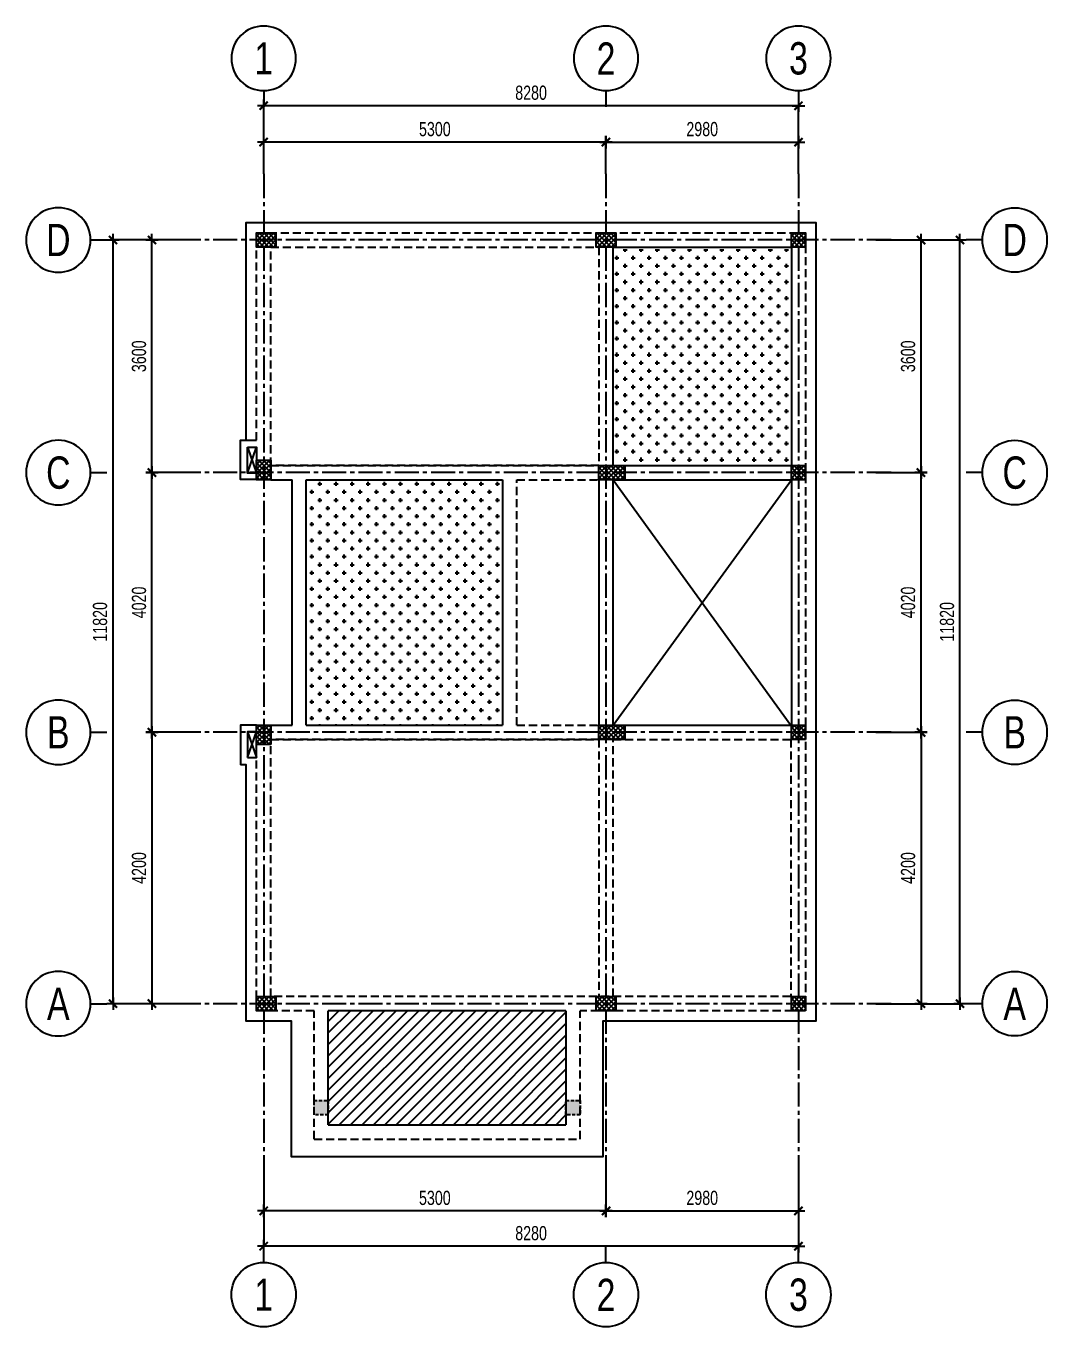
# Model space of a CAD drawing. Header units: millimetres. Extents: x 33748 to 451939, y -263262 to 62681.
# Drawn here: x 33748 to 49557, y 16689 to 36824 of the extents above; entities that cross this region are included whole.
import ezdxf
from ezdxf.enums import TextEntityAlignment as Align

# ---------------------------------------------------------------- set-up
doc = ezdxf.new("R2010")
doc.units = ezdxf.units.MM
doc.header["$PDMODE"] = 98
doc.linetypes.add('CENTER2', pattern=[1.125, 0.75, -0.125, 0.125, -0.125])
doc.linetypes.add('HIDDEN', pattern=[0.375, 0.25, -0.125])
doc.layers.get('Defpoints').update_dxf_attribs({"color": 202, "lineweight": 13})
for name, color, linetype in [('01.AXIS', 160, 'CENTER2'), ('02.DIM', 8, 'Continuous'), ('03.BORDER', 3, 'Continuous'), ('04.HIDDEN', 8, 'HIDDEN'), ('09.COLUMN', 4, 'Continuous'), ('10.HATCH', 9, 'Continuous')]:
    doc.layers.add(name, color=color, linetype=linetype)
doc.styles.add('BIGTEXT', font='arial.ttf', dxfattribs={"width": 0.8})
doc.styles.add('SMTEXT', font='3t-unicode.shx', dxfattribs={"width": 0.75})
doc.dimstyles.new('X1', dxfattribs={"dimtxt": 220, "dimasz": 0.8, "dimexe": 0, "dimexo": 0, "dimgap": 90, "dimtad": 1, "dimdec": 0, "dimzin": 13, "dimdsep": 46, "dimtxsty": 'SMTEXT', "dimblk1": 'CHEO', "dimblk2": 'CHEO', "dimsah": 1, "dimcen": 0, "dimclrd": 256, "dimclre": 256, "dimclrt": 2, "dimadec": 0, "dimazin": 0, "dimtfac": 1, "dimtdec": 0, "dimtix": 1, "dimtmove": 2, "dimatfit": 3, "dimldrblk": 'CHEO', "dimfxl": 1, "dimtolj": 1, "dimtzin": 13, "dimarcsym": 0})

# ---------------------------------------------------------------- blocks, each defined once
blk = doc.blocks.new('CHEO')
at = {"layer": '02.DIM'}
for points in [[(-121, 0), (121, 0)], [(0, 121), (0, -121)]]:
    blk.add_lwpolyline(points, dxfattribs=at)
at = {"layer": '02.DIM', "const_width": 40}
blk.add_lwpolyline([(80, 80), (-80, -81)], dxfattribs=at)
blk = doc.blocks.new('*D1644')
at = {"layer": '02.DIM', "lineweight": -2, "transparency": 16777216}
for p, q in [((9377, -7850), (10078, -7850)), ((10078, -7851), (10078, -12049)), ((9377, -12050), (10078, -12050))]:
    blk.add_line(p, q, dxfattribs=at)
at = {"layer": 'Defpoints', "color": 0, "transparency": 16777216}
for p in [(9377, -7850), (9377, -12050), (10078, -12050)]:
    blk.add_point(p, dxfattribs=at)
at = {"layer": '02.DIM', "lineweight": -2, "transparency": 16777216, "xscale": 0.8, "yscale": 0.8, "zscale": 0.8}
for p, rotation in [((10078, -7850), 90), ((10078, -12050), 270)]:
    blk.add_blockref('CHEO', p, dxfattribs=dict(at, rotation=rotation))
at = {"layer": '02.DIM', "color": 2, "transparency": 16777216, "insert": (9878, -9950), "char_height": 220, "attachment_point": 5, "rotation": 90, "style": 'SMTEXT'}
blk.add_mtext('\\A1;4200', dxfattribs=at)
blk = doc.blocks.new('*D1645')
at = {"layer": '02.DIM', "lineweight": -2, "transparency": 16777216}
for p, q in [((9377, -3830), (10078, -3830)), ((10078, -7849), (10078, -3831)), ((9377, -7850), (10078, -7850))]:
    blk.add_line(p, q, dxfattribs=at)
at = {"layer": 'Defpoints', "color": 0, "transparency": 16777216}
for p in [(9377, -3830), (10078, -3830), (9377, -7850)]:
    blk.add_point(p, dxfattribs=at)
at = {"layer": '02.DIM', "lineweight": -2, "transparency": 16777216, "xscale": 0.8, "yscale": 0.8, "zscale": 0.8}
for p, rotation in [((10078, -3830), 90), ((10078, -7850), 270)]:
    blk.add_blockref('CHEO', p, dxfattribs=dict(at, rotation=rotation))
at = {"layer": '02.DIM', "color": 2, "transparency": 16777216, "insert": (9878, -5840), "char_height": 220, "attachment_point": 5, "rotation": 90, "style": 'SMTEXT'}
blk.add_mtext('\\A1;4020', dxfattribs=at)
blk = doc.blocks.new('*D1646')
at = {"layer": '02.DIM', "lineweight": -2, "transparency": 16777216}
for p, q in [((9377, -230), (10078, -230)), ((10078, -3829), (10078, -231)), ((9377, -3830), (10078, -3830))]:
    blk.add_line(p, q, dxfattribs=at)
at = {"layer": 'Defpoints', "color": 0, "transparency": 16777216}
for p in [(9377, -230), (10078, -230), (9377, -3830)]:
    blk.add_point(p, dxfattribs=at)
at = {"layer": '02.DIM', "lineweight": -2, "transparency": 16777216, "xscale": 0.8, "yscale": 0.8, "zscale": 0.8}
for p, rotation in [((10078, -230), 90), ((10078, -3830), 270)]:
    blk.add_blockref('CHEO', p, dxfattribs=dict(at, rotation=rotation))
at = {"layer": '02.DIM', "color": 2, "transparency": 16777216, "insert": (9878, -2030), "char_height": 220, "attachment_point": 5, "rotation": 90, "style": 'SMTEXT'}
blk.add_mtext('\\A1;3600', dxfattribs=at)
blk = doc.blocks.new('*D1647')
at = {"layer": '02.DIM', "lineweight": -2, "transparency": 16777216}
for p, q in [((-100, -14766), (-100, -15257)), ((5200, -14766), (5200, -15257)), ((5199, -15257), (-99, -15257))]:
    blk.add_line(p, q, dxfattribs=at)
at = {"layer": 'Defpoints', "color": 0, "transparency": 16777216}
for p in [(-100, -14766), (5200, -14766), (-100, -15257)]:
    blk.add_point(p, dxfattribs=at)
at = {"layer": '02.DIM', "lineweight": -2, "transparency": 16777216, "xscale": 0.8, "yscale": 0.8, "zscale": 0.8, "rotation": 180}
blk.add_blockref('CHEO', (-100, -15257), dxfattribs=at)
at = {"layer": '02.DIM', "lineweight": -2, "transparency": 16777216, "xscale": 0.8, "yscale": 0.8, "zscale": 0.8}
blk.add_blockref('CHEO', (5200, -15257), dxfattribs=at)
at = {"layer": '02.DIM', "color": 2, "transparency": 16777216, "insert": (2550, -15057), "char_height": 220, "attachment_point": 5, "style": 'SMTEXT'}
blk.add_mtext('\\A1;5300', dxfattribs=at)
blk = doc.blocks.new('*D1648')
at = {"layer": '02.DIM', "lineweight": -2, "transparency": 16777216}
for p, q in [((9377, -230), (10681, -230)), ((10681, -12049), (10681, -231)), ((9377, -12050), (10681, -12050))]:
    blk.add_line(p, q, dxfattribs=at)
at = {"layer": 'Defpoints', "color": 0, "transparency": 16777216}
for p in [(9377, -230), (10681, -230), (9377, -12050)]:
    blk.add_point(p, dxfattribs=at)
at = {"layer": '02.DIM', "lineweight": -2, "transparency": 16777216, "xscale": 0.8, "yscale": 0.8, "zscale": 0.8}
for p, rotation in [((10681, -230), 90), ((10681, -12050), 270)]:
    blk.add_blockref('CHEO', p, dxfattribs=dict(at, rotation=rotation))
at = {"layer": '02.DIM', "color": 2, "transparency": 16777216, "insert": (10481, -6140), "char_height": 220, "attachment_point": 5, "rotation": 90, "style": 'SMTEXT'}
blk.add_mtext('\\A1;11820', dxfattribs=at)
blk = doc.blocks.new('*D1649')
at = {"layer": '02.DIM', "lineweight": -2, "transparency": 16777216}
for p, q in [((-100, -14766), (-100, -15803)), ((8180, -14766), (8180, -15803)), ((8179, -15803), (-99, -15803))]:
    blk.add_line(p, q, dxfattribs=at)
at = {"layer": 'Defpoints', "color": 0, "transparency": 16777216}
for p in [(-100, -14766), (8180, -14766), (-100, -15803)]:
    blk.add_point(p, dxfattribs=at)
at = {"layer": '02.DIM', "lineweight": -2, "transparency": 16777216, "xscale": 0.8, "yscale": 0.8, "zscale": 0.8, "rotation": 180}
blk.add_blockref('CHEO', (-100, -15803), dxfattribs=at)
at = {"layer": '02.DIM', "lineweight": -2, "transparency": 16777216, "xscale": 0.8, "yscale": 0.8, "zscale": 0.8}
blk.add_blockref('CHEO', (8180, -15803), dxfattribs=at)
at = {"layer": '02.DIM', "color": 2, "transparency": 16777216, "insert": (4040, -15603), "char_height": 220, "attachment_point": 5, "style": 'SMTEXT'}
blk.add_mtext('\\A1;8280', dxfattribs=at)
blk = doc.blocks.new('_Axis name')
at = {"layer": '02.DIM'}
blk.add_line((0, 2.5), (0, 0), dxfattribs=at)
blk.add_circle((0, 7.5), 5, dxfattribs=at)
at = {"layer": '02.DIM', "style": 'BIGTEXT', "width": 0.75}
blk.add_attdef('.', text='', height=5, dxfattribs=at).set_placement((0, 7.5), align=Align.MIDDLE)
blk = doc.blocks.new('*D1650')
at = {"layer": '02.DIM', "lineweight": -2, "transparency": 16777216}
for p, q in [((-1129, -7850), (-1830, -7850)), ((-1830, -7851), (-1830, -12049)), ((-1129, -12050), (-1830, -12050))]:
    blk.add_line(p, q, dxfattribs=at)
at = {"layer": 'Defpoints', "color": 0, "transparency": 16777216}
for p in [(-1129, -7850), (-1830, -12050), (-1129, -12050)]:
    blk.add_point(p, dxfattribs=at)
at = {"layer": '02.DIM', "lineweight": -2, "transparency": 16777216, "xscale": 0.8, "yscale": 0.8, "zscale": 0.8}
for p, rotation in [((-1830, -7850), 90), ((-1830, -12050), 270)]:
    blk.add_blockref('CHEO', p, dxfattribs=dict(at, rotation=rotation))
at = {"layer": '02.DIM', "color": 2, "transparency": 16777216, "insert": (-2030, -9950), "char_height": 220, "attachment_point": 5, "rotation": 90, "style": 'SMTEXT'}
blk.add_mtext('\\A1;4200', dxfattribs=at)
blk = doc.blocks.new('*D1651')
at = {"layer": '02.DIM', "lineweight": -2, "transparency": 16777216}
for p, q in [((-1129, -3830), (-1830, -3830)), ((-1830, -7849), (-1830, -3831)), ((-1129, -7850), (-1830, -7850))]:
    blk.add_line(p, q, dxfattribs=at)
at = {"layer": 'Defpoints', "color": 0, "transparency": 16777216}
for p in [(-1830, -3830), (-1129, -3830), (-1129, -7850)]:
    blk.add_point(p, dxfattribs=at)
at = {"layer": '02.DIM', "lineweight": -2, "transparency": 16777216, "xscale": 0.8, "yscale": 0.8, "zscale": 0.8}
for p, rotation in [((-1830, -3830), 90), ((-1830, -7850), 270)]:
    blk.add_blockref('CHEO', p, dxfattribs=dict(at, rotation=rotation))
at = {"layer": '02.DIM', "color": 2, "transparency": 16777216, "insert": (-2030, -5840), "char_height": 220, "attachment_point": 5, "rotation": 90, "style": 'SMTEXT'}
blk.add_mtext('\\A1;4020', dxfattribs=at)
blk = doc.blocks.new('*D1652')
at = {"layer": '02.DIM', "lineweight": -2, "transparency": 16777216}
for p, q in [((-1129, -230), (-1830, -230)), ((-1830, -3829), (-1830, -231)), ((-1129, -3830), (-1830, -3830))]:
    blk.add_line(p, q, dxfattribs=at)
at = {"layer": 'Defpoints', "color": 0, "transparency": 16777216}
for p in [(-1830, -230), (-1129, -230), (-1129, -3830)]:
    blk.add_point(p, dxfattribs=at)
at = {"layer": '02.DIM', "lineweight": -2, "transparency": 16777216, "xscale": 0.8, "yscale": 0.8, "zscale": 0.8}
for p, rotation in [((-1830, -230), 90), ((-1830, -3830), 270)]:
    blk.add_blockref('CHEO', p, dxfattribs=dict(at, rotation=rotation))
at = {"layer": '02.DIM', "color": 2, "transparency": 16777216, "insert": (-2030, -2030), "char_height": 220, "attachment_point": 5, "rotation": 90, "style": 'SMTEXT'}
blk.add_mtext('\\A1;3600', dxfattribs=at)
blk = doc.blocks.new('*D1653')
at = {"layer": '02.DIM', "lineweight": -2, "transparency": 16777216}
for p, q in [((-1129, -230), (-2433, -230)), ((-2433, -12049), (-2433, -231)), ((-1129, -12050), (-2433, -12050))]:
    blk.add_line(p, q, dxfattribs=at)
at = {"layer": 'Defpoints', "color": 0, "transparency": 16777216}
for p in [(-2433, -230), (-1129, -230), (-1129, -12050)]:
    blk.add_point(p, dxfattribs=at)
at = {"layer": '02.DIM', "lineweight": -2, "transparency": 16777216, "xscale": 0.8, "yscale": 0.8, "zscale": 0.8}
for p, rotation in [((-2433, -230), 90), ((-2433, -12050), 270)]:
    blk.add_blockref('CHEO', p, dxfattribs=dict(at, rotation=rotation))
at = {"layer": '02.DIM', "color": 2, "transparency": 16777216, "insert": (-2633, -6140), "char_height": 220, "attachment_point": 5, "rotation": 90, "style": 'SMTEXT'}
blk.add_mtext('\\A1;11820', dxfattribs=at)
blk = doc.blocks.new('*D1654')
at = {"layer": '02.DIM', "lineweight": -2, "transparency": 16777216}
for p, q in [((-100, 794), (-100, 1285)), ((5199, 1285), (-99, 1285)), ((5200, 794), (5200, 1285))]:
    blk.add_line(p, q, dxfattribs=at)
at = {"layer": 'Defpoints', "color": 0, "transparency": 16777216}
for p in [(-100, 1285), (-100, 794), (5200, 794)]:
    blk.add_point(p, dxfattribs=at)
at = {"layer": '02.DIM', "lineweight": -2, "transparency": 16777216, "xscale": 0.8, "yscale": 0.8, "zscale": 0.8, "rotation": 180}
blk.add_blockref('CHEO', (-100, 1285), dxfattribs=at)
at = {"layer": '02.DIM', "lineweight": -2, "transparency": 16777216, "xscale": 0.8, "yscale": 0.8, "zscale": 0.8}
blk.add_blockref('CHEO', (5200, 1285), dxfattribs=at)
at = {"layer": '02.DIM', "color": 2, "transparency": 16777216, "insert": (2550, 1485), "char_height": 220, "attachment_point": 5, "style": 'SMTEXT'}
blk.add_mtext('\\A1;5300', dxfattribs=at)
blk = doc.blocks.new('*D1655')
at = {"layer": '02.DIM', "lineweight": -2, "transparency": 16777216}
for p, q in [((-100, 794), (-100, 1848)), ((8179, 1848), (-99, 1848)), ((8180, 794), (8180, 1848))]:
    blk.add_line(p, q, dxfattribs=at)
at = {"layer": 'Defpoints', "color": 0, "transparency": 16777216}
for p in [(-100, 1848), (-100, 794), (8180, 794)]:
    blk.add_point(p, dxfattribs=at)
at = {"layer": '02.DIM', "lineweight": -2, "transparency": 16777216, "xscale": 0.8, "yscale": 0.8, "zscale": 0.8, "rotation": 180}
blk.add_blockref('CHEO', (-100, 1848), dxfattribs=at)
at = {"layer": '02.DIM', "lineweight": -2, "transparency": 16777216, "xscale": 0.8, "yscale": 0.8, "zscale": 0.8}
blk.add_blockref('CHEO', (8180, 1848), dxfattribs=at)
at = {"layer": '02.DIM', "color": 2, "transparency": 16777216, "insert": (4040, 2048), "char_height": 220, "attachment_point": 5, "style": 'SMTEXT'}
blk.add_mtext('\\A1;8280', dxfattribs=at)
blk = doc.blocks.new('*D1656')
at = {"layer": '02.DIM', "lineweight": -2, "transparency": 16777216}
for p, q in [((5200, 794), (5200, 1285)), ((5201, 1285), (8179, 1285)), ((8180, 794), (8180, 1285))]:
    blk.add_line(p, q, dxfattribs=at)
at = {"layer": 'Defpoints', "color": 0, "transparency": 16777216}
for p in [(8180, 1285), (5200, 794), (8180, 794)]:
    blk.add_point(p, dxfattribs=at)
at = {"layer": '02.DIM', "lineweight": -2, "transparency": 16777216, "xscale": 0.8, "yscale": 0.8, "zscale": 0.8, "rotation": 180}
blk.add_blockref('CHEO', (5200, 1285), dxfattribs=at)
at = {"layer": '02.DIM', "lineweight": -2, "transparency": 16777216, "xscale": 0.8, "yscale": 0.8, "zscale": 0.8}
blk.add_blockref('CHEO', (8180, 1285), dxfattribs=at)
at = {"layer": '02.DIM', "color": 2, "transparency": 16777216, "insert": (6690, 1485), "char_height": 220, "attachment_point": 5, "style": 'SMTEXT'}
blk.add_mtext('\\A1;2980', dxfattribs=at)
blk = doc.blocks.new('*D1657')
at = {"layer": '02.DIM', "lineweight": -2, "transparency": 16777216}
for p, q in [((5200, -14766), (5200, -15257)), ((8180, -14766), (8180, -15257)), ((5201, -15257), (8179, -15257))]:
    blk.add_line(p, q, dxfattribs=at)
at = {"layer": 'Defpoints', "color": 0, "transparency": 16777216}
for p in [(5200, -14766), (8180, -14766), (8180, -15257)]:
    blk.add_point(p, dxfattribs=at)
at = {"layer": '02.DIM', "lineweight": -2, "transparency": 16777216, "xscale": 0.8, "yscale": 0.8, "zscale": 0.8, "rotation": 180}
blk.add_blockref('CHEO', (5200, -15257), dxfattribs=at)
at = {"layer": '02.DIM', "lineweight": -2, "transparency": 16777216, "xscale": 0.8, "yscale": 0.8, "zscale": 0.8}
blk.add_blockref('CHEO', (8180, -15257), dxfattribs=at)
at = {"layer": '02.DIM', "color": 2, "transparency": 16777216, "insert": (6690, -15057), "char_height": 220, "attachment_point": 5, "style": 'SMTEXT'}
blk.add_mtext('\\A1;2980', dxfattribs=at)
blk = doc.blocks.new('BT1_DVCOT_T2')
at = {"layer": '10.HATCH'}
h = blk.add_hatch(dxfattribs=at)
h.set_pattern_fill('ANSI37', color=256, scale=400)
h.set_pattern_definition([(45, (60489.233, -21963.4), (-35.35534, 35.35534), []), (135, (60489.233, -21963.4), (-35.35534, -35.35534), [])])
h.paths.add_polyline_path([(67268, -29062), (66968, -29062), (66968, -28842), (67268, -28842)])
h = blk.add_hatch(dxfattribs=at)
h.set_pattern_fill('ANSI37', color=256, scale=400)
h.set_pattern_definition([(45, (65789.233, -21963.4), (-35.35534, 35.35534), []), (135, (65789.233, -21963.4), (-35.35534, -35.35534), [])])
h.paths.add_polyline_path([(72528, -29062), (72228, -29062), (72228, -28842), (72528, -28842)])
h = blk.add_hatch(dxfattribs=at)
h.set_pattern_fill('ANSI37', color=256, scale=400)
h.set_pattern_definition([(45, (68769.233, -21963.4), (-35.35534, 35.35534), []), (135, (68769.233, -21963.4), (-35.35534, -35.35534), [])])
h.paths.add_polyline_path([(75468, -29062), (75248, -29062), (75248, -28842), (75468, -28842)])
h = blk.add_hatch(dxfattribs=at)
h.set_pattern_fill('ANSI37', color=256, scale=400)
h.set_pattern_definition([(45, (60489.233, -25563.4), (-35.35534, 35.35534), []), (135, (60489.233, -25563.4), (-35.35534, -35.35534), [])])
h.paths.add_polyline_path([(67188, -32662), (66968, -32662), (66968, -32362), (67188, -32362)])
h = blk.add_hatch(dxfattribs=at)
h.set_pattern_fill('ANSI37', color=256, scale=400)
h.set_pattern_definition([(45, (65789.233, -25563.4), (-35.35534, 35.35534), []), (135, (65789.233, -25563.4), (-35.35534, -35.35534), [])])
h.paths.add_polyline_path([(72668, -32662), (72268, -32662), (72268, -32442), (72668, -32442)])
h = blk.add_hatch(dxfattribs=at)
h.set_pattern_fill('ANSI37', color=256, scale=400)
h.set_pattern_definition([(45, (68769.233, -25563.4), (-35.35534, 35.35534), []), (135, (68769.233, -25563.4), (-35.35534, -35.35534), [])])
h.paths.add_polyline_path([(75468, -32662), (75248, -32662), (75248, -32442), (75468, -32442)])
h = blk.add_hatch(dxfattribs=at)
h.set_pattern_fill('ANSI37', color=256, scale=400)
h.set_pattern_definition([(45, (60489.233, -29583.4), (-35.35534, 35.35534), []), (135, (60489.233, -29583.4), (-35.35534, -35.35534), [])])
h.paths.add_polyline_path([(67188, -36762), (66968, -36762), (66968, -36462), (67188, -36462)])
h = blk.add_hatch(dxfattribs=at)
h.set_pattern_fill('ANSI37', color=256, scale=400)
h.set_pattern_definition([(45, (65789.233, -29583.4), (-35.35534, 35.35534), []), (135, (65789.233, -29583.4), (-35.35534, -35.35534), [])])
h.paths.add_polyline_path([(72668, -36682), (72268, -36682), (72268, -36462), (72668, -36462)])
h = blk.add_hatch(dxfattribs=at)
h.set_pattern_fill('ANSI37', color=256, scale=400)
h.set_pattern_definition([(45, (68769.233, -29583.4), (-35.35534, 35.35534), []), (135, (68769.233, -29583.4), (-35.35534, -35.35534), [])])
h.paths.add_polyline_path([(75468, -36682), (75248, -36682), (75248, -36462), (75468, -36462)])
h = blk.add_hatch(dxfattribs=at)
h.set_pattern_fill('ANSI37', color=256, scale=400)
h.set_pattern_definition([(45, (60489.233, -33783.4), (-35.35534, 35.35534), []), (135, (60489.233, -33783.4), (-35.35534, -35.35534), [])])
h.paths.add_polyline_path([(67268, -40882), (66968, -40882), (66968, -40662), (67268, -40662)])
h = blk.add_hatch(dxfattribs=at)
h.set_pattern_fill('ANSI37', color=256, scale=400)
h.set_pattern_definition([(45, (65789.233, -33783.4), (-35.35534, 35.35534), []), (135, (65789.233, -33783.4), (-35.35534, -35.35534), [])])
h.paths.add_polyline_path([(72528, -40882), (72228, -40882), (72228, -40662), (72528, -40662)])
h = blk.add_hatch(dxfattribs=at)
h.set_pattern_fill('ANSI37', color=256, scale=400)
h.set_pattern_definition([(45, (68769.233, -33783.4), (-35.35534, 35.35534), []), (135, (68769.233, -33783.4), (-35.35534, -35.35534), [])])
h.paths.add_polyline_path([(75468, -40882), (75248, -40882), (75248, -40662), (75468, -40662)])
at = {"layer": '09.COLUMN'}
for points in [[(67268, -29062), (66968, -29062), (66968, -28842), (67268, -28842)], [(72528, -29062), (72228, -29062), (72228, -28842), (72528, -28842)], [(75468, -29062), (75248, -29062), (75248, -28842), (75468, -28842)], [(67188, -32662), (66968, -32662), (66968, -32362), (67188, -32362)], [(72668, -32662), (72268, -32662), (72268, -32442), (72668, -32442)], [(75468, -32662), (75248, -32662), (75248, -32442), (75468, -32442)], [(67188, -36762), (66968, -36762), (66968, -36462), (67188, -36462)], [(72668, -36682), (72268, -36682), (72268, -36462), (72668, -36462)], [(75468, -36682), (75248, -36682), (75248, -36462), (75468, -36462)], [(67268, -40882), (66968, -40882), (66968, -40662), (67268, -40662)], [(72528, -40882), (72228, -40882), (72228, -40662), (72528, -40662)], [(75468, -40882), (75248, -40882), (75248, -40662), (75468, -40662)]]:
    blk.add_lwpolyline(points, close=True, dxfattribs=at)
blk = doc.blocks.new('BT1_GRID')
at = {"layer": '01.AXIS', "ltscale": 500}
for p, q in [((-100, 794.1), (-100, -15353.9)), ((5200, 794.1), (5200, -15353.9)), ((8180, 794.1), (8180, -15353.9)), ((9616, -230), (-1129.1, -230)), ((9616, -3830), (-1129.1, -3830)), ((9616, -7850), (-1129.1, -7850)), ((9616, -12050), (-1129.1, -12050))]:
    blk.add_line(p, q, dxfattribs=at)
ref = blk.add_blockref('_Axis name', (-100, 1831.7), dxfattribs=dict(xscale=-100, yscale=100, zscale=100))
ref.add_attrib('.', '1', dxfattribs={"layer": '02.DIM', "height": 500, "style": 'BIGTEXT', "width": 0.75}).set_placement((-100, 2581.7), align=Align.MIDDLE)
ref = blk.add_blockref('_Axis name', (5200, 1831.7), dxfattribs=dict(xscale=-100, yscale=100, zscale=100))
ref.add_attrib('.', '2', dxfattribs={"layer": '02.DIM', "height": 500, "style": 'BIGTEXT', "width": 0.75}).set_placement((5200, 2581.7), align=Align.MIDDLE)
ref = blk.add_blockref('_Axis name', (8180, 1831.7), dxfattribs=dict(xscale=-100, yscale=100, zscale=100))
ref.add_attrib('.', '3', dxfattribs={"layer": '02.DIM', "height": 500, "style": 'BIGTEXT', "width": 0.75}).set_placement((8180, 2581.7), align=Align.MIDDLE)
ref = blk.add_blockref('_Axis name', (-2530.1, -230), dxfattribs=dict(xscale=-100.0000000000005, yscale=100.0000000000005, zscale=100, rotation=90))
ref.add_attrib('.', 'D', dxfattribs={"layer": '02.DIM', "height": 500, "style": 'BIGTEXT', "width": 0.75}).set_placement((-3280.1, -230), align=Align.MIDDLE)
ref = blk.add_blockref('_Axis name', (10778.2, -230), dxfattribs=dict(xscale=100.0000000000003, yscale=100.0000000000003, zscale=100.0000000000003, rotation=270))
ref.add_attrib('.', 'D', dxfattribs={"layer": '02.DIM', "height": 500, "style": 'BIGTEXT', "width": 0.75}).set_placement((11528.2, -230), align=Align.MIDDLE)
ref = blk.add_blockref('_Axis name', (-2530.1, -3830), dxfattribs=dict(xscale=-100.0000000000005, yscale=100.0000000000005, zscale=100, rotation=90))
ref.add_attrib('.', 'C', dxfattribs={"layer": '02.DIM', "height": 500, "style": 'BIGTEXT', "width": 0.75}).set_placement((-3280.1, -3830), align=Align.MIDDLE)
ref = blk.add_blockref('_Axis name', (10778.2, -3830), dxfattribs=dict(xscale=100.0000000000003, yscale=100.0000000000003, zscale=100.0000000000003, rotation=270))
ref.add_attrib('.', 'C', dxfattribs={"layer": '02.DIM', "height": 500, "style": 'BIGTEXT', "width": 0.75}).set_placement((11528.2, -3830), align=Align.MIDDLE)
ref = blk.add_blockref('_Axis name', (-2530.1, -7850), dxfattribs=dict(xscale=-100.0000000000005, yscale=100.0000000000005, zscale=100, rotation=90))
ref.add_attrib('.', 'B', dxfattribs={"layer": '02.DIM', "height": 500, "style": 'BIGTEXT', "width": 0.75}).set_placement((-3280.1, -7850), align=Align.MIDDLE)
ref = blk.add_blockref('_Axis name', (10778.2, -7850), dxfattribs=dict(xscale=100.0000000000003, yscale=100.0000000000003, zscale=100.0000000000003, rotation=270))
ref.add_attrib('.', 'B', dxfattribs={"layer": '02.DIM', "height": 500, "style": 'BIGTEXT', "width": 0.75}).set_placement((11528.2, -7850), align=Align.MIDDLE)
ref = blk.add_blockref('_Axis name', (-2530.1, -12050), dxfattribs=dict(xscale=-100.0000000000005, yscale=100.0000000000005, zscale=100, rotation=90))
ref.add_attrib('.', 'A', dxfattribs={"layer": '02.DIM', "height": 500, "style": 'BIGTEXT', "width": 0.75}).set_placement((-3280.1, -12050), align=Align.MIDDLE)
ref = blk.add_blockref('_Axis name', (10778.2, -12050), dxfattribs=dict(xscale=100.0000000000003, yscale=100.0000000000003, zscale=100.0000000000003, rotation=270))
ref.add_attrib('.', 'A', dxfattribs={"layer": '02.DIM', "height": 500, "style": 'BIGTEXT', "width": 0.75}).set_placement((11528.2, -12050), align=Align.MIDDLE)
ref = blk.add_blockref('_Axis name', (-100, -15803.8), dxfattribs=dict(xscale=100, yscale=100, zscale=100, rotation=180))
ref.add_attrib('.', '1', dxfattribs={"layer": '02.DIM', "height": 500, "style": 'BIGTEXT', "width": 0.75}).set_placement((-100, -16553.8), align=Align.MIDDLE)
ref = blk.add_blockref('_Axis name', (5200, -15803.8), dxfattribs=dict(xscale=100, yscale=100, zscale=100, rotation=180))
ref.add_attrib('.', '2', dxfattribs={"layer": '02.DIM', "height": 500, "style": 'BIGTEXT', "width": 0.75}).set_placement((5200, -16553.8), align=Align.MIDDLE)
ref = blk.add_blockref('_Axis name', (8180, -15803.8), dxfattribs=dict(xscale=100, yscale=100, zscale=100, rotation=180))
ref.add_attrib('.', '3', dxfattribs={"layer": '02.DIM', "height": 500, "style": 'BIGTEXT', "width": 0.75}).set_placement((8180, -16553.8), align=Align.MIDDLE)
at = {"layer": '02.DIM'}
for base, p1, p2, angle, picture, middle in [((-100, 1848.3), (8180, 794.1), (-100, 794.1), 180, '*D1655', (4040, 2048.3)), ((-100, 1285), (5200, 794.1), (-100, 794.1), 180, '*D1654', (2550, 1485)), ((-2433.3, -230), (-1129.1, -12050), (-1129.1, -230), 90, '*D1653', (-2633.3, -6140)), ((-1829.6, -230), (-1129.1, -3830), (-1129.1, -230), 270, '*D1652', (-2029.6, -2030)), ((10077.7, -230), (9377.2, -3830), (9377.2, -230), 270, '*D1646', (9877.7, -2030)), ((10681.4, -230), (9377.2, -12050), (9377.2, -230), 90, '*D1648', (10481.4, -6140)), ((-1829.6, -3830), (-1129.1, -7850), (-1129.1, -3830), 270, '*D1651', (-2029.6, -5840)), ((10077.7, -3830), (9377.2, -7850), (9377.2, -3830), 270, '*D1645', (9877.7, -5840)), ((-1829.6, -12050), (-1129.1, -7850), (-1129.1, -12050), 270, '*D1650', (-2029.6, -9950)), ((10077.7, -12050), (9377.2, -7850), (9377.2, -12050), 270, '*D1644', (9877.7, -9950)), ((-100, -15257.2), (5200, -14766.2), (-100, -14766.2), 180, '*D1647', (2550, -15057.2)), ((-100, -15803), (8180, -14766.2), (-100, -14766.2), 180, '*D1649', (4040, -15603))]:
    dim = blk.add_linear_dim(base=base, p1=p1, p2=p2, angle=angle, dimstyle='X1', dxfattribs=at)
    dim.commit()
    dim.dimension.update_dxf_attribs({"geometry": picture, "text_midpoint": middle})
for base, p1, p2, picture, middle in [((8180, 1285), (5200, 794.1), (8180, 794.1), '*D1656', (6690, 1485)), ((8180, -15257.2), (5200, -14766.2), (8180, -14766.2), '*D1657', (6690, -15057.2))]:
    dim = blk.add_linear_dim(base=base, p1=p1, p2=p2, dimstyle='X1', dxfattribs=at)
    dim.commit()
    dim.dimension.update_dxf_attribs({"geometry": picture, "text_midpoint": middle})

msp = doc.modelspace()

# ---------------------------------------------------------------- hatches: boundary and pattern name
at = {"layer": '10.HATCH'}
h = msp.add_hatch(dxfattribs=at)
h.set_pattern_fill('CROSS', color=256, scale=500)
h.set_pattern_definition([(0, (38866.93, 19987.13), (125, 125), [62.5, -187.5]), (90, (38898.18, 19955.88), (-125, 125), [62.5, -187.5])])
h.paths.add_polyline_path([(42838.6, 30022.4), (45588.6, 30022.4), (45588.6, 33362.4), (42838.6, 33362.4)])
h = msp.add_hatch(dxfattribs=at)
h.set_pattern_fill('CROSS', color=256, scale=500)
h.set_pattern_definition([(0, (38766.93, 19987.13), (125, 125), [62.5, -187.5]), (90, (38798.18, 19955.88), (-125, 125), [62.5, -187.5])])
h.paths.add_polyline_path([(41128.4, 29802.4), (38088.6, 29802.4), (38088.6, 26002.4), (41128.4, 26002.4)])
h = msp.add_hatch(dxfattribs=at)
h.set_pattern_fill('ANSI31', color=256, scale=1000)
h.set_pattern_definition([(45, (38766.93, 19987.13), (-88.3883, 88.3883), [])])
h.paths.add_polyline_path([(38428.6, 21582.4), (38428.6, 19817.6), (42108.4, 19817.6), (42108.4, 21582.4)])
h = msp.add_hatch(dxfattribs=at)
h.set_pattern_fill('DOTS', color=1, scale=400)
h.set_pattern_definition([(0, (38866.928, 19947.13), (12.5, 25), [0, -25])])
h.paths.add_polyline_path([(42328.4, 20192.4), (42108.4, 20192.4), (42108.4, 19972.4), (42108.5, 19972.4), (42328.4, 19972.4)])
h.paths.add_polyline_path([(38428.6, 19972.4), (38428.6, 20192.4), (38208.6, 20192.4), (38208.6, 19972.4)])

# ---------------------------------------------------------------- linework, layer by layer
at = {"layer": '02.DIM'}
for p, q in [((37158.4, 30414.6), (37318.6, 30414.6)), ((37178.5, 30304.6), (37318.6, 29904.6)), ((37178.5, 29904.6), (37318.6, 30304.6)), ((42838.6, 29802.4), (45588.6, 26002.4)), ((42838.6, 26002.4), (45598.6, 29802.4)), ((37178.5, 25500.3), (37318.6, 25900.3)), ((37178.5, 25900.3), (37318.6, 25500.3))]:
    msp.add_line(p, q, dxfattribs=at)
at = {"layer": '03.BORDER'}
for p, q in [((42838.6, 30022.4), (42838.6, 33402.4)), ((42838.6, 33402.4), (45598.6, 33402.4)), ((45598.6, 33402.4), (45598.6, 30022.4)), ((37318.6, 30022.4), (37318.6, 30102.4)), ((42838.6, 30022.4), (45598.6, 30022.4)), ((37538.6, 29802.4), (37868.6, 29802.4)), ((37868.6, 26002.4), (37868.6, 29802.4)), ((38088.6, 26002.4), (38088.6, 29802.4)), ((38088.6, 29802.4), (41128.4, 29802.4)), ((41128.4, 29802.4), (41128.4, 26002.4)), ((42618.6, 29802.4), (42618.6, 26002.4)), ((42838.6, 26002.4), (42838.6, 29802.4)), ((42838.6, 29802.4), (45598.6, 29802.4)), ((45598.6, 29802.4), (45598.6, 26002.4)), ((37538.6, 26002.4), (37868.6, 26002.4)), ((38088.6, 26002.4), (41128.4, 26002.4)), ((42838.6, 26002.4), (45588.6, 26002.4)), ((42108.4, 21582.4), (38428.6, 21582.4)), ((38428.6, 19817.6), (38428.6, 21582.4)), ((42108.4, 21582.4), (42108.4, 19817.6)), ((38428.6, 19817.6), (42108.4, 19817.6))]:
    msp.add_line(p, q, dxfattribs=at)
for points in [[(37158.4, 30414.6), (37158.4, 33782.6), (45978.3, 33782.6), (45978.3, 21422.6), (42678.6, 21422.6), (42678.6, 19322.6), (37858.4, 19322.6), (37858.4, 21422.6), (37158.4, 21422.6), (37158.4, 25390.3), (37068.5, 25390.3)], [(37318.6, 30304.6), (37318.6, 29803), (37068.5, 29803), (37068.5, 30414.6), (37158.4, 30414.6)], [(37318.6, 25500.3), (37318.6, 26001.9), (37068.5, 26001.9), (37068.5, 25390.3)]]:
    msp.add_lwpolyline(points, dxfattribs=at)
for points in [[(37178.5, 30304.6), (37318.6, 30304.6), (37318.6, 29904.6), (37178.5, 29904.6)], [(37178.5, 25500.3), (37318.6, 25500.3), (37318.6, 25900.3), (37178.5, 25900.3)]]:
    msp.add_lwpolyline(points, close=True, dxfattribs=at)
at = {"layer": '04.HIDDEN', "ltscale": 500}
for p, q in [((37318.6, 33622.4), (45818.6, 33622.4)), ((37318.6, 30414.6), (37318.6, 33622.4)), ((45818.6, 33622.4), (45818.6, 21582.4)), ((37538.6, 33402.4), (42618.6, 33402.4)), ((37538.6, 30022.4), (37538.6, 33402.4)), ((42618.6, 33402.4), (42618.6, 30022.4)), ((41348.4, 29802.4), (42618.6, 29802.4)), ((41348.4, 26002.4), (41348.4, 29802.4)), ((41348.4, 26002.4), (42618.6, 26002.4)), ((37318.6, 21582.4), (37318.6, 25782.4)), ((37538.6, 21802.4), (37538.6, 25782.4)), ((42618.6, 25782.4), (42618.6, 21802.4)), ((42838.6, 21802.4), (42838.6, 25782.4)), ((42838.6, 25782.4), (45588.6, 25782.4)), ((45588.6, 25782.4), (45588.6, 21802.4)), ((45588.6, 21802.4), (37538.6, 21802.4)), ((38208.6, 21582.4), (37318.6, 21582.4)), ((38208.6, 19597.6), (38208.6, 21582.4)), ((45808.6, 21582.4), (42328.4, 21582.4)), ((42328.6, 19597.6), (42328.4, 21582.4)), ((38208.6, 19597.6), (42328.6, 19597.6))]:
    msp.add_line(p, q, dxfattribs=at)
for points in [[(37538.6, 30022.4), (42618.6, 30022.4), (42618.6, 30022.4), (37538.6, 30022.4)], [(37538.6, 25782.4), (42618.6, 25782.4), (42618.6, 25782.4), (37538.6, 25782.4)]]:
    msp.add_lwpolyline(points, close=True, dxfattribs=at)
at = {"layer": '09.COLUMN', "linetype": 'HIDDEN', "ltscale": 200}
for points in [[(38428.6, 19972.4), (38208.6, 19972.4), (38208.6, 20192.4), (38428.6, 20192.4)], [(42328.4, 19972.4), (42108.4, 19972.4), (42108.4, 20192.4), (42328.4, 20192.4)]]:
    msp.add_lwpolyline(points, close=True, dxfattribs=at)

# ---------------------------------------------------------------- block references
at = {"layer": '02.DIM'}
for name, p in [('BT1_GRID', (37528.6, 33742.4)), ('BT1_DVCOT_T2', (-29649.3, 62464.6))]:
    msp.add_blockref(name, p, dxfattribs=at)

doc.saveas('drawing.dxf')
